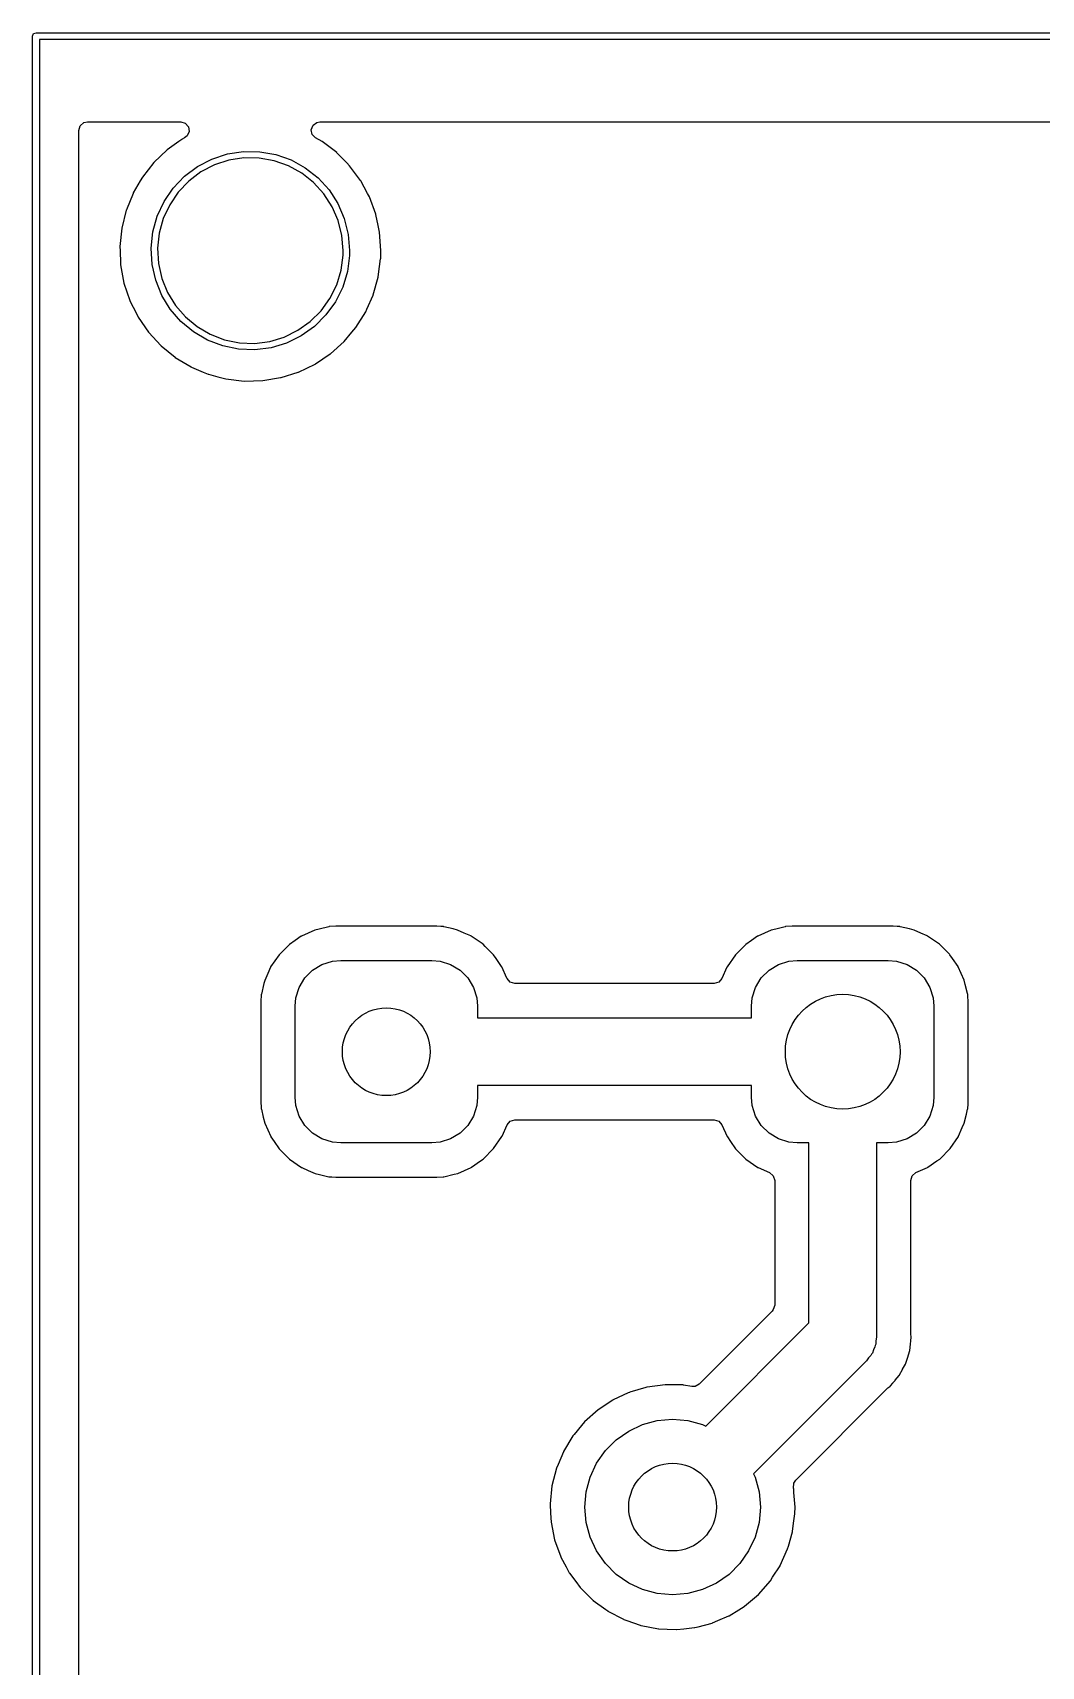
# Model space of a CAD drawing. Extents: x 112.3 to 212.1, y -130.9 to -81.2.
# Drawn here: x 112.34 to 127.28, y -105.41 to -81.23 of the extents above; entities that cross this region are included whole.
import ezdxf

# ---------------------------------------------------------------- set-up
doc = ezdxf.new("R2010")
doc.units = 0
doc.layers.add('BLACK', color=7, linetype='CONTINUOUS')

msp = doc.modelspace()

# ---------------------------------------------------------------- linework, layer by layer
at = {"layer": 'BLACK', "linetype": 'CONTINUOUS'}
for p, q in [((112.345, -81.28), (112.36, -81.2446)), ((112.36, -81.2446), (112.395, -81.23)), ((112.395, -81.23), (212.09, -81.23)), ((112.345, -130.81), (112.345, -81.28)), ((112.445, -81.33), (112.445, -130.76)), ((212.04, -81.33), (112.445, -81.33)), ((113.03, -82.676), (113.05, -82.6079)), ((113.03, -129.414), (113.03, -82.676)), ((113.05, -82.6079), (113.104, -82.5614)), ((113.104, -82.5614), (113.156, -82.55)), ((113.156, -82.55), (114.538, -82.55)), ((114.538, -82.55), (114.606, -82.57)), ((114.606, -82.57), (114.652, -82.6237)), ((114.663, -82.6939), (114.633, -82.7585)), ((114.652, -82.6237), (114.663, -82.6939)), ((116.472, -82.6657), (116.498, -82.5994)), ((116.487, -82.7352), (116.472, -82.6657)), ((116.498, -82.5994), (116.555, -82.5575)), ((116.555, -82.5575), (116.598, -82.55)), ((116.598, -82.55), (207.883, -82.55)), ((114.511, -82.8418), (114.338, -82.9653)), ((114.556, -82.8092), (114.511, -82.8418)), ((114.56, -82.8066), (114.556, -82.8091)), ((114.556, -82.8091), (114.556, -82.8092)), ((114.596, -82.7878), (114.56, -82.8066)), ((114.633, -82.7585), (114.596, -82.7878)), ((116.536, -82.7859), (116.487, -82.7352)), ((116.631, -82.8391), (116.536, -82.7859)), ((116.849, -83.0048), (116.631, -82.8391)), ((114.14, -83.1538), (113.971, -83.3683)), ((114.338, -82.9653), (114.14, -83.1538)), ((114.787, -83.2112), (115, -83.1)), ((115, -83.1), (115.229, -83.0251)), ((115.251, -83.1178), (115.037, -83.1878)), ((115.229, -83.0251), (115.467, -82.9887)), ((115.474, -83.0837), (115.251, -83.1178)), ((115.467, -82.9887), (115.708, -82.9916)), ((115.699, -83.0865), (115.474, -83.0837)), ((115.921, -83.126), (115.699, -83.0865)), ((115.708, -82.9916), (115.945, -83.0339)), ((116.133, -83.2012), (115.921, -83.126)), ((115.945, -83.0339), (116.173, -83.1143)), ((116.173, -83.1143), (116.383, -83.2307)), ((116.852, -83.008), (116.849, -83.0048)), ((116.999, -83.1573), (116.852, -83.008)), ((117.04, -83.1994), (116.999, -83.1573)), ((113.971, -83.3683), (113.939, -83.423)), ((114.428, -83.53), (114.594, -83.3558)), ((114.594, -83.3558), (114.787, -83.2112)), ((114.838, -83.2918), (114.657, -83.4271)), ((115.037, -83.1878), (114.838, -83.2918)), ((116.331, -83.3101), (116.133, -83.2012)), ((116.507, -83.4497), (116.331, -83.3101)), ((116.383, -83.2307), (116.572, -83.38)), ((116.572, -83.38), (116.735, -83.5581)), ((117.202, -83.4191), (117.04, -83.1994)), ((117.204, -83.423), (117.202, -83.4191)), ((113.832, -83.6086), (113.733, -83.8534)), ((113.834, -83.6045), (113.832, -83.6086)), ((113.836, -83.6006), (113.834, -83.6045)), ((113.939, -83.423), (113.836, -83.6006)), ((113.836, -83.6006), (113.836, -83.6006)), ((114.292, -83.729), (114.428, -83.53)), ((114.502, -83.5899), (114.375, -83.776)), ((114.657, -83.4271), (114.502, -83.5899)), ((116.659, -83.6163), (116.507, -83.4497)), ((116.781, -83.8054), (116.659, -83.6163)), ((116.735, -83.5581), (116.865, -83.7604)), ((117.305, -83.6086), (117.204, -83.423)), ((117.332, -83.6594), (117.305, -83.6086)), ((117.427, -83.9156), (117.332, -83.6594)), ((113.731, -83.8576), (113.665, -84.1226)), ((113.733, -83.8534), (113.731, -83.8576)), ((113.733, -83.8534), (113.733, -83.8534)), ((114.191, -83.9474), (114.292, -83.729)), ((114.375, -83.776), (114.28, -83.9804)), ((116.871, -84.012), (116.781, -83.8054)), ((116.865, -83.7604), (116.961, -83.9813)), ((113.665, -84.1226), (113.638, -84.3943)), ((114.126, -84.1796), (114.191, -83.9474)), ((114.28, -83.9804), (114.22, -84.1974)), ((116.926, -84.2305), (116.871, -84.012)), ((116.961, -83.9813), (117.02, -84.2149)), ((117.427, -83.92), (117.427, -83.9156)), ((117.463, -84.0843), (117.427, -83.92)), ((117.427, -83.92), (117.427, -83.92)), ((117.484, -84.1826), (117.463, -84.0843)), ((114.101, -84.4191), (114.126, -84.1796)), ((114.22, -84.1974), (114.196, -84.4214)), ((116.945, -84.455), (116.926, -84.2305)), ((117.02, -84.2149), (117.04, -84.455)), ((117.503, -84.455), (117.484, -84.1826)), ((113.638, -84.3943), (113.638, -84.3987)), ((113.638, -84.3987), (113.64, -84.455)), ((113.64, -84.455), (113.647, -84.6445)), ((114.101, -84.4214), (114.101, -84.4191)), ((114.114, -84.6596), (114.101, -84.4214)), ((114.196, -84.4214), (114.209, -84.6463)), ((116.914, -84.7455), (116.943, -84.5221)), ((116.943, -84.5221), (116.945, -84.455)), ((117.038, -84.5268), (117.007, -84.7656)), ((117.04, -84.455), (117.038, -84.5268)), ((117.469, -84.8052), (117.499, -84.5796)), ((117.499, -84.5796), (117.5, -84.5764)), ((117.499, -84.5796), (117.499, -84.5796)), ((117.5, -84.5764), (117.503, -84.455)), ((113.647, -84.6445), (113.648, -84.6672)), ((113.648, -84.6672), (113.697, -84.9358)), ((114.167, -84.8946), (114.114, -84.6596)), ((114.209, -84.6463), (114.258, -84.8661)), ((114.258, -84.8661), (114.343, -85.0748)), ((116.848, -84.961), (116.914, -84.7455)), ((117.007, -84.7656), (116.937, -84.9961)), ((117.389, -85.1099), (117.463, -84.8471)), ((117.463, -84.8471), (117.469, -84.8052)), ((113.697, -84.9358), (113.784, -85.1949)), ((114.258, -85.1177), (114.167, -84.8946)), ((114.343, -85.0748), (114.461, -85.2668)), ((116.748, -85.163), (116.848, -84.961)), ((116.937, -84.9961), (116.83, -85.2121)), ((117.387, -85.114), (117.389, -85.1099)), ((113.784, -85.1949), (113.786, -85.1988)), ((113.786, -85.1988), (113.786, -85.1988)), ((113.786, -85.1988), (113.881, -85.3886)), ((114.384, -85.3231), (114.258, -85.1177)), ((114.542, -85.5052), (114.384, -85.3231)), ((114.461, -85.2668), (114.608, -85.4371)), ((116.457, -85.5049), (116.617, -85.3459)), ((116.617, -85.3459), (116.748, -85.163)), ((116.83, -85.2121), (116.689, -85.4077)), ((117.279, -85.3597), (117.295, -85.3218)), ((117.295, -85.3218), (117.387, -85.114)), ((113.881, -85.3886), (113.906, -85.4391)), ((113.906, -85.4391), (114.061, -85.6638)), ((114.727, -85.6591), (114.542, -85.5052)), ((114.608, -85.4371), (114.782, -85.581)), ((114.782, -85.581), (114.976, -85.6947)), ((116.274, -85.6357), (116.457, -85.5049)), ((116.519, -85.5777), (116.323, -85.7176)), ((116.689, -85.4077), (116.519, -85.5777)), ((117.073, -85.6638), (117.131, -85.5948)), ((117.131, -85.5948), (117.134, -85.5914)), ((117.131, -85.5948), (117.131, -85.5948)), ((117.134, -85.5914), (117.279, -85.3597)), ((114.061, -85.6638), (114.064, -85.6671)), ((114.064, -85.6671), (114.064, -85.6671)), ((114.064, -85.6671), (114.244, -85.8611)), ((114.935, -85.7806), (114.727, -85.6591)), ((115.16, -85.8665), (114.935, -85.7806)), ((114.976, -85.6947), (115.186, -85.775)), ((115.186, -85.775), (115.407, -85.8199)), ((115.407, -85.8199), (115.632, -85.8282)), ((115.632, -85.8282), (115.856, -85.7996)), ((115.856, -85.7996), (116.072, -85.7348)), ((116.106, -85.8236), (115.876, -85.8928)), ((116.072, -85.7348), (116.274, -85.6357)), ((116.323, -85.7176), (116.106, -85.8236)), ((116.755, -85.9826), (116.958, -85.8004)), ((116.958, -85.8004), (117.073, -85.6638)), ((114.244, -85.8611), (114.247, -85.8643)), ((114.247, -85.8643), (114.352, -85.9505)), ((114.352, -85.9505), (114.455, -86.0339)), ((114.455, -86.0339), (114.455, -86.0339)), ((114.455, -86.0339), (114.458, -86.0368)), ((114.458, -86.0368), (114.692, -86.1776)), ((115.396, -85.9146), (115.16, -85.8665)), ((115.637, -85.9234), (115.396, -85.9146)), ((115.876, -85.8928), (115.637, -85.9234)), ((116.532, -86.1319), (116.751, -85.9851)), ((116.751, -85.9851), (116.755, -85.9826)), ((116.751, -85.9851), (116.751, -85.9851)), ((114.692, -86.1776), (114.696, -86.1793)), ((114.696, -86.1793), (114.696, -86.1793)), ((114.696, -86.1793), (114.872, -86.2539)), ((114.872, -86.2539), (114.944, -86.2841)), ((114.944, -86.2841), (114.948, -86.2852)), ((114.948, -86.2852), (114.948, -86.2852)), ((114.948, -86.2852), (115.086, -86.3218)), ((115.086, -86.3218), (115.208, -86.3541)), ((116.026, -86.3336), (116.277, -86.2539)), ((116.277, -86.2539), (116.282, -86.2526)), ((116.277, -86.2539), (116.277, -86.2539)), ((116.282, -86.2526), (116.528, -86.1343)), ((116.528, -86.1343), (116.532, -86.1319)), ((115.208, -86.3541), (115.479, -86.3862)), ((115.479, -86.3862), (115.752, -86.3797)), ((115.752, -86.3797), (115.756, -86.379)), ((115.756, -86.379), (116.017, -86.3356)), ((116.017, -86.3356), (116.021, -86.3349)), ((116.017, -86.3356), (116.017, -86.3356)), ((116.021, -86.3349), (116.026, -86.3336)), ((116.026, -86.3336), (116.026, -86.3336)), ((116.525, -94.5129), (116.326, -94.6016)), ((116.59, -94.4971), (116.525, -94.5129)), ((116.731, -94.4632), (116.59, -94.4971)), ((116.736, -94.4619), (116.731, -94.4632)), ((116.731, -94.4632), (116.731, -94.4632)), ((116.742, -94.4616), (116.736, -94.4619)), ((116.835, -94.4547), (116.742, -94.4616)), ((116.742, -94.4616), (116.742, -94.4616)), ((116.837, -94.4546), (116.835, -94.4547)), ((116.835, -94.4547), (116.835, -94.4547)), ((118.329, -94.4546), (116.837, -94.4546)), ((118.331, -94.4547), (118.329, -94.4546)), ((118.39, -94.4589), (118.331, -94.4547)), ((118.331, -94.4547), (118.331, -94.4547)), ((118.428, -94.4617), (118.39, -94.4589)), ((118.433, -94.4628), (118.428, -94.4617)), ((118.572, -94.4961), (118.433, -94.4628)), ((118.433, -94.4628), (118.433, -94.4628)), ((118.639, -94.5122), (118.572, -94.4961)), ((118.738, -94.5564), (118.639, -94.5122)), ((123.285, -94.5129), (123.086, -94.6016)), ((123.35, -94.4971), (123.285, -94.5129)), ((123.491, -94.4632), (123.35, -94.4971)), ((123.496, -94.4619), (123.491, -94.4632)), ((123.491, -94.4632), (123.491, -94.4632)), ((123.502, -94.4616), (123.496, -94.4619)), ((123.595, -94.4547), (123.502, -94.4616)), ((123.502, -94.4616), (123.502, -94.4616)), ((123.597, -94.4546), (123.595, -94.4547)), ((123.595, -94.4547), (123.595, -94.4547)), ((125.089, -94.4546), (123.597, -94.4546)), ((125.091, -94.4547), (125.089, -94.4546)), ((125.15, -94.4589), (125.091, -94.4547)), ((125.091, -94.4547), (125.091, -94.4547)), ((125.188, -94.4617), (125.15, -94.4589)), ((125.193, -94.4628), (125.188, -94.4617)), ((125.332, -94.4961), (125.193, -94.4628)), ((125.193, -94.4628), (125.193, -94.4628)), ((125.399, -94.5122), (125.332, -94.4961)), ((125.498, -94.5564), (125.399, -94.5122)), ((116.147, -94.7249), (115.994, -94.8788)), ((116.231, -94.6669), (116.147, -94.7249)), ((116.322, -94.6048), (116.231, -94.6669)), ((116.326, -94.6016), (116.322, -94.6048)), ((116.322, -94.6048), (116.322, -94.6048)), ((118.833, -94.5982), (118.738, -94.5564)), ((118.838, -94.6005), (118.833, -94.5982)), ((118.833, -94.5982), (118.833, -94.5982)), ((119.017, -94.7236), (118.838, -94.6005)), ((119.049, -94.7558), (119.017, -94.7236)), ((119.163, -94.8689), (119.049, -94.7558)), ((122.907, -94.7249), (122.754, -94.8788)), ((122.991, -94.6669), (122.907, -94.7249)), ((123.082, -94.6048), (122.991, -94.6669)), ((123.086, -94.6016), (123.082, -94.6048)), ((123.082, -94.6048), (123.082, -94.6048)), ((125.593, -94.5982), (125.498, -94.5564)), ((125.598, -94.6005), (125.593, -94.5982)), ((125.593, -94.5982), (125.593, -94.5982)), ((125.777, -94.7236), (125.598, -94.6005)), ((125.809, -94.7558), (125.777, -94.7236)), ((125.923, -94.8689), (125.809, -94.7558)), ((115.994, -94.8788), (115.87, -95.0582)), ((116.492, -95.1069), (116.63, -95.0229)), ((116.63, -95.0229), (116.785, -94.9744)), ((116.785, -94.9744), (116.908, -94.9631)), ((116.908, -94.9631), (118.258, -94.9631)), ((118.258, -94.9631), (118.381, -94.9744)), ((118.381, -94.9744), (118.536, -95.0229)), ((118.536, -95.0229), (118.675, -95.1069)), ((119.171, -94.8773), (119.163, -94.8689)), ((119.21, -94.9333), (119.171, -94.8773)), ((119.291, -95.0516), (119.21, -94.9333)), ((122.754, -94.8788), (122.63, -95.0582)), ((123.252, -95.1069), (123.39, -95.0229)), ((123.39, -95.0229), (123.545, -94.9744)), ((123.545, -94.9744), (123.668, -94.9631)), ((123.668, -94.9631), (125.018, -94.9631)), ((125.018, -94.9631), (125.141, -94.9744)), ((125.141, -94.9744), (125.296, -95.0229)), ((125.296, -95.0229), (125.435, -95.1069)), ((125.931, -94.8773), (125.923, -94.8689)), ((125.97, -94.9333), (125.931, -94.8773)), ((126.051, -95.0516), (125.97, -94.9333)), ((115.782, -95.257), (115.771, -95.3044)), ((115.826, -95.1576), (115.782, -95.257)), ((115.868, -95.0635), (115.826, -95.1576)), ((115.87, -95.0582), (115.868, -95.0635)), ((115.868, -95.0635), (115.868, -95.0635)), ((116.293, -95.3603), (116.377, -95.2216)), ((116.377, -95.2216), (116.492, -95.1069)), ((118.675, -95.1069), (118.789, -95.2216)), ((118.789, -95.2216), (118.873, -95.3603)), ((119.295, -95.0564), (119.291, -95.0516)), ((119.291, -95.0516), (119.291, -95.0516)), ((119.369, -95.2228), (119.295, -95.0564)), ((119.372, -95.2299), (119.369, -95.2228)), ((119.419, -95.2846), (119.372, -95.2299)), ((122.554, -95.2297), (122.508, -95.2839)), ((122.628, -95.0635), (122.554, -95.2297)), ((122.63, -95.0582), (122.628, -95.0635)), ((122.628, -95.0635), (122.628, -95.0635)), ((123.053, -95.3603), (123.137, -95.2216)), ((123.137, -95.2216), (123.252, -95.1069)), ((125.435, -95.1069), (125.549, -95.2216)), ((125.549, -95.2216), (125.633, -95.3603)), ((126.055, -95.0564), (126.051, -95.0516)), ((126.051, -95.0516), (126.051, -95.0516)), ((126.143, -95.255), (126.055, -95.0564)), ((126.158, -95.3186), (126.143, -95.255)), ((115.731, -95.4737), (115.725, -95.565)), ((115.732, -95.4685), (115.731, -95.4737)), ((115.733, -95.4636), (115.732, -95.4685)), ((115.771, -95.3044), (115.733, -95.4635)), ((115.733, -95.4635), (115.733, -95.4636)), ((116.244, -95.5151), (116.293, -95.3603)), ((118.873, -95.3603), (118.922, -95.5151)), ((119.487, -95.3046), (119.419, -95.2846)), ((122.439, -95.3046), (119.487, -95.3046)), ((122.508, -95.2839), (122.439, -95.3046)), ((123.004, -95.5151), (123.053, -95.3603)), ((125.633, -95.3603), (125.682, -95.5151)), ((126.191, -95.4537), (126.158, -95.3186)), ((126.194, -95.4665), (126.191, -95.4537)), ((126.195, -95.4716), (126.194, -95.4665)), ((126.196, -95.494), (126.195, -95.4716)), ((126.195, -95.4716), (126.195, -95.4716)), ((126.202, -95.5673), (126.196, -95.494)), ((115.725, -95.565), (115.725, -95.5673)), ((115.725, -95.5673), (115.725, -97.0588)), ((116.233, -95.6381), (116.244, -95.5151)), ((116.233, -96.9881), (116.233, -95.6381)), ((118.922, -95.5151), (118.933, -95.6381)), ((118.933, -95.6381), (118.933, -95.8131)), ((122.993, -95.6381), (123.004, -95.5151)), ((122.993, -95.8131), (122.993, -95.6381)), ((125.682, -95.5151), (125.693, -95.6381)), ((125.693, -95.6381), (125.693, -96.9881)), ((126.202, -97.0588), (126.202, -95.5673)), ((118.933, -95.8131), (122.993, -95.8131)), ((122.993, -96.8131), (118.933, -96.8131)), ((118.933, -96.8131), (118.933, -96.9881)), ((122.993, -96.9881), (122.993, -96.8131)), ((115.725, -97.0588), (115.725, -97.0611)), ((115.725, -97.0611), (115.725, -97.0611)), ((115.725, -97.0611), (115.73, -97.1329)), ((115.73, -97.1329), (115.732, -97.1596)), ((115.732, -97.1596), (115.733, -97.1646)), ((115.733, -97.1646), (115.733, -97.1647)), ((115.733, -97.1647), (115.761, -97.2804)), ((116.244, -97.1111), (116.233, -96.9881)), ((116.293, -97.2658), (116.244, -97.1111)), ((118.922, -97.1111), (118.873, -97.2658)), ((118.933, -96.9881), (118.922, -97.1111)), ((123.004, -97.1111), (122.993, -96.9881)), ((123.053, -97.2658), (123.004, -97.1111)), ((125.682, -97.1111), (125.633, -97.2658)), ((125.693, -96.9881), (125.682, -97.1111)), ((126.176, -97.2351), (126.193, -97.1626)), ((126.193, -97.1626), (126.194, -97.1576)), ((126.193, -97.1626), (126.193, -97.1626)), ((126.194, -97.1576), (126.2, -97.0866)), ((126.2, -97.0866), (126.201, -97.061)), ((126.201, -97.061), (126.202, -97.0588)), ((126.201, -97.061), (126.201, -97.061)), ((115.761, -97.2804), (115.783, -97.3711)), ((115.783, -97.3711), (115.871, -97.5697)), ((116.377, -97.4046), (116.293, -97.2658)), ((116.492, -97.5193), (116.377, -97.4046)), ((118.789, -97.4046), (118.675, -97.5193)), ((118.873, -97.2658), (118.789, -97.4046)), ((119.298, -97.5624), (119.372, -97.3964)), ((119.372, -97.3964), (119.418, -97.3423)), ((119.418, -97.3423), (119.487, -97.3216)), ((119.487, -97.3216), (122.439, -97.3216)), ((122.439, -97.3216), (122.507, -97.3416)), ((122.507, -97.3416), (122.554, -97.3962)), ((122.554, -97.3962), (122.631, -97.5697)), ((123.137, -97.4046), (123.053, -97.2658)), ((123.252, -97.5193), (123.137, -97.4046)), ((125.549, -97.4046), (125.435, -97.5193)), ((125.633, -97.2658), (125.549, -97.4046)), ((126.058, -97.5624), (126.114, -97.4371)), ((126.114, -97.4371), (126.144, -97.3691)), ((126.144, -97.3691), (126.176, -97.2351)), ((115.871, -97.5697), (115.875, -97.5745)), ((115.875, -97.5745), (115.875, -97.5745)), ((115.875, -97.5745), (115.92, -97.6402)), ((115.92, -97.6402), (115.995, -97.7489)), ((116.63, -97.6033), (116.492, -97.5193)), ((116.785, -97.6518), (116.63, -97.6033)), ((116.908, -97.6631), (116.785, -97.6518)), ((118.258, -97.6631), (116.908, -97.6631)), ((118.381, -97.6518), (118.258, -97.6631)), ((118.536, -97.6033), (118.381, -97.6518)), ((118.675, -97.5193), (118.536, -97.6033)), ((119.172, -97.7473), (119.296, -97.5679)), ((119.296, -97.5679), (119.298, -97.5624)), ((122.631, -97.5697), (122.635, -97.5745)), ((122.635, -97.5745), (122.635, -97.5745)), ((122.635, -97.5745), (122.68, -97.6402)), ((122.68, -97.6402), (122.755, -97.7489)), ((123.39, -97.6033), (123.252, -97.5193)), ((123.545, -97.6518), (123.39, -97.6033)), ((123.668, -97.6631), (123.545, -97.6518)), ((123.843, -97.6631), (123.668, -97.6631)), ((123.843, -100.326), (123.843, -97.6631)), ((125.018, -97.6631), (124.843, -97.6631)), ((124.843, -97.6631), (124.843, -100.533)), ((125.141, -97.6518), (125.018, -97.6631)), ((125.296, -97.6033), (125.141, -97.6518)), ((125.435, -97.5193), (125.296, -97.6033)), ((125.932, -97.7473), (126.056, -97.5679)), ((126.056, -97.5679), (126.058, -97.5624)), ((115.995, -97.7489), (115.999, -97.753)), ((115.999, -97.753), (115.999, -97.753)), ((115.999, -97.753), (116.031, -97.7853)), ((116.031, -97.7853), (116.149, -97.9026)), ((116.149, -97.9026), (116.328, -98.0256)), ((118.978, -97.9291), (119.019, -97.9012)), ((119.019, -97.9012), (119.172, -97.7473)), ((122.755, -97.7489), (122.759, -97.753)), ((122.759, -97.753), (122.759, -97.753)), ((122.759, -97.753), (122.791, -97.7853)), ((122.791, -97.7853), (122.909, -97.9026)), ((122.909, -97.9026), (123.088, -98.0256)), ((125.738, -97.9291), (125.779, -97.9012)), ((125.779, -97.9012), (125.932, -97.7473)), ((116.328, -98.0256), (116.333, -98.0279)), ((116.333, -98.0279), (116.333, -98.0279)), ((116.333, -98.0279), (116.427, -98.0694)), ((116.427, -98.0694), (116.527, -98.1139)), ((116.527, -98.1139), (116.594, -98.13)), ((116.594, -98.13), (116.733, -98.1633)), ((116.733, -98.1633), (116.733, -98.1633)), ((116.733, -98.1633), (116.738, -98.1645)), ((116.738, -98.1645), (116.776, -98.1672)), ((116.776, -98.1672), (116.835, -98.1714)), ((118.331, -98.1714), (118.424, -98.1646)), ((118.424, -98.1646), (118.43, -98.1642)), ((118.424, -98.1646), (118.424, -98.1646)), ((118.43, -98.1642), (118.435, -98.163)), ((118.435, -98.163), (118.59, -98.1256)), ((118.435, -98.163), (118.435, -98.163)), ((118.59, -98.1256), (118.641, -98.1132)), ((118.641, -98.1132), (118.84, -98.0246)), ((118.84, -98.0246), (118.844, -98.0213)), ((118.844, -98.0213), (118.978, -97.9291)), ((118.844, -98.0213), (118.844, -98.0213)), ((123.088, -98.0256), (123.093, -98.0279)), ((123.093, -98.0279), (123.093, -98.0279)), ((123.093, -98.0279), (123.26, -98.1018)), ((123.26, -98.1018), (123.314, -98.1477)), ((123.314, -98.1477), (123.335, -98.2169)), ((125.352, -98.2171), (125.372, -98.149)), ((125.372, -98.149), (125.426, -98.102)), ((125.426, -98.102), (125.6, -98.0246)), ((125.6, -98.0246), (125.604, -98.0213)), ((125.604, -98.0213), (125.738, -97.9291)), ((125.604, -98.0213), (125.604, -98.0213)), ((116.835, -98.1714), (116.835, -98.1714)), ((116.835, -98.1714), (116.837, -98.1716)), ((116.837, -98.1716), (118.329, -98.1716)), ((118.329, -98.1716), (118.331, -98.1714)), ((118.331, -98.1714), (118.331, -98.1714)), ((123.335, -98.2169), (123.335, -100.063)), ((125.352, -100.479), (125.352, -98.2171)), ((123.335, -100.063), (123.315, -100.131)), ((123.298, -100.152), (122.218, -101.232)), ((122.315, -101.854), (123.843, -100.326)), ((123.315, -100.131), (123.298, -100.152)), ((124.843, -100.539), (124.835, -100.59)), ((124.843, -100.533), (124.843, -100.539)), ((125.352, -100.491), (125.352, -100.479)), ((125.356, -100.537), (125.352, -100.491)), ((125.352, -100.58), (125.355, -100.547)), ((125.352, -100.585), (125.352, -100.58)), ((125.352, -100.586), (125.352, -100.585)), ((125.352, -100.59), (125.352, -100.586)), ((125.355, -100.547), (125.356, -100.543)), ((125.356, -100.543), (125.356, -100.537)), ((125.356, -100.543), (125.356, -100.543)), ((124.761, -100.808), (124.727, -100.846)), ((124.769, -100.789), (124.761, -100.808)), ((124.782, -100.773), (124.769, -100.789)), ((124.799, -100.725), (124.782, -100.773)), ((124.821, -100.679), (124.799, -100.725)), ((124.824, -100.659), (124.821, -100.679)), ((124.831, -100.64), (124.824, -100.659)), ((124.835, -100.59), (124.831, -100.64)), ((125.306, -100.832), (125.332, -100.75)), ((125.332, -100.75), (125.334, -100.744)), ((125.334, -100.744), (125.335, -100.738)), ((125.335, -100.738), (125.336, -100.733)), ((125.336, -100.733), (125.346, -100.641)), ((125.346, -100.64), (125.352, -100.59)), ((125.346, -100.641), (125.346, -100.64)), ((124.697, -100.887), (123.022, -102.561)), ((124.727, -100.846), (124.697, -100.887)), ((125.185, -101.097), (125.229, -101.015)), ((125.229, -101.015), (125.23, -101.014)), ((125.23, -101.014), (125.271, -100.938)), ((125.271, -100.938), (125.274, -100.932)), ((125.271, -100.938), (125.271, -100.938)), ((125.274, -100.932), (125.276, -100.927)), ((125.276, -100.927), (125.279, -100.923)), ((125.279, -100.923), (125.306, -100.834)), ((125.306, -100.834), (125.306, -100.832)), ((121.425, -101.285), (121.188, -101.354)), ((121.441, -101.28), (121.425, -101.285)), ((121.446, -101.279), (121.441, -101.28)), ((121.441, -101.28), (121.441, -101.28)), ((121.712, -101.243), (121.446, -101.279)), ((121.717, -101.243), (121.712, -101.243)), ((121.851, -101.245), (121.717, -101.243)), ((121.717, -101.243), (121.717, -101.243)), ((121.981, -101.246), (121.851, -101.245)), ((121.986, -101.247), (121.981, -101.246)), ((122.109, -101.267), (121.986, -101.247)), ((121.986, -101.247), (121.986, -101.247)), ((122.156, -101.266), (122.109, -101.267)), ((122.218, -101.232), (122.156, -101.266)), ((123.647, -102.655), (125.012, -101.29)), ((125.012, -101.29), (125.023, -101.281)), ((125.023, -101.281), (125.047, -101.261)), ((125.047, -101.261), (125.052, -101.257)), ((125.052, -101.257), (125.084, -101.219)), ((125.084, -101.219), (125.087, -101.215)), ((125.087, -101.215), (125.089, -101.213)), ((125.089, -101.213), (125.091, -101.211)), ((125.091, -101.211), (125.119, -101.178)), ((125.119, -101.177), (125.121, -101.175)), ((125.119, -101.178), (125.119, -101.177)), ((125.121, -101.175), (125.179, -101.106)), ((125.179, -101.106), (125.182, -101.101)), ((125.182, -101.101), (125.185, -101.097)), ((120.94, -101.469), (120.723, -101.612)), ((120.944, -101.467), (120.94, -101.469)), ((121.166, -101.364), (120.944, -101.467)), ((121.184, -101.356), (121.166, -101.364)), ((121.188, -101.354), (121.184, -101.356)), ((121.184, -101.356), (121.184, -101.356)), ((120.518, -101.793), (120.473, -101.847)), ((120.719, -101.614), (120.518, -101.793)), ((120.723, -101.612), (120.719, -101.614)), ((120.723, -101.612), (120.723, -101.612)), ((121.378, -101.831), (121.597, -101.773)), ((121.597, -101.773), (121.823, -101.753)), ((121.823, -101.753), (122.049, -101.773)), ((122.049, -101.773), (122.268, -101.831)), ((120.347, -102), (120.207, -102.23)), ((120.363, -101.981), (120.347, -102)), ((120.473, -101.847), (120.363, -101.981)), ((120.987, -102.057), (121.173, -101.927)), ((121.173, -101.927), (121.378, -101.831)), ((122.268, -101.831), (122.315, -101.854)), ((120.205, -102.234), (120.127, -102.422)), ((120.207, -102.23), (120.205, -102.234)), ((120.205, -102.234), (120.205, -102.234)), ((120.697, -102.403), (120.827, -102.217)), ((120.827, -102.217), (120.987, -102.057)), ((120.103, -102.478), (120.037, -102.738)), ((120.127, -102.422), (120.103, -102.478)), ((120.601, -102.608), (120.697, -102.403)), ((120.037, -102.738), (120.01, -103.006)), ((120.543, -102.827), (120.601, -102.608)), ((123.022, -102.561), (123.045, -102.608)), ((123.045, -102.608), (123.103, -102.827)), ((123.614, -102.772), (123.618, -102.701)), ((123.618, -102.701), (123.647, -102.655)), ((120.01, -103.006), (120.01, -103.01)), ((120.523, -103.053), (120.543, -102.827)), ((123.103, -102.827), (123.123, -103.053)), ((123.616, -102.78), (123.614, -102.772)), ((123.617, -102.785), (123.616, -102.78)), ((123.617, -102.79), (123.617, -102.785)), ((123.62, -102.835), (123.617, -102.79)), ((123.617, -102.79), (123.617, -102.79)), ((123.637, -103.053), (123.62, -102.835)), ((120.01, -103.01), (120.01, -103.01)), ((120.01, -103.01), (120.017, -103.145)), ((120.017, -103.145), (120.023, -103.274)), ((120.543, -103.279), (120.523, -103.053)), ((123.123, -103.053), (123.103, -103.279)), ((123.616, -103.293), (123.634, -103.151)), ((123.634, -103.148), (123.637, -103.053)), ((123.634, -103.151), (123.634, -103.148)), ((123.634, -103.151), (123.634, -103.151)), ((120.023, -103.274), (120.075, -103.538)), ((120.601, -103.498), (120.543, -103.279)), ((123.103, -103.279), (123.045, -103.498)), ((123.539, -103.631), (123.599, -103.419)), ((123.599, -103.419), (123.6, -103.415)), ((123.599, -103.419), (123.599, -103.419)), ((123.6, -103.415), (123.616, -103.293)), ((120.075, -103.538), (120.166, -103.791)), ((120.697, -103.703), (120.601, -103.498)), ((120.827, -103.889), (120.697, -103.703)), ((122.949, -103.703), (122.819, -103.889)), ((123.045, -103.498), (122.949, -103.703)), ((123.417, -103.918), (123.527, -103.673)), ((123.527, -103.673), (123.539, -103.631)), ((120.166, -103.791), (120.168, -103.795)), ((120.168, -103.795), (120.168, -103.795)), ((120.168, -103.795), (120.246, -103.939)), ((120.246, -103.939), (120.293, -104.028)), ((120.987, -104.049), (120.827, -103.889)), ((122.819, -103.889), (122.659, -104.049)), ((123.305, -104.092), (123.414, -103.922)), ((123.414, -103.922), (123.417, -103.918)), ((120.293, -104.028), (120.296, -104.031)), ((120.296, -104.031), (120.296, -104.031)), ((120.296, -104.031), (120.389, -104.156)), ((120.389, -104.156), (120.454, -104.243)), ((121.173, -104.179), (120.987, -104.049)), ((121.378, -104.275), (121.173, -104.179)), ((122.473, -104.179), (122.268, -104.275)), ((122.659, -104.049), (122.473, -104.179)), ((123.094, -104.347), (123.271, -104.145)), ((123.271, -104.145), (123.305, -104.092)), ((120.454, -104.243), (120.458, -104.246)), ((120.458, -104.246), (120.458, -104.246)), ((120.458, -104.246), (120.642, -104.429)), ((120.642, -104.429), (120.645, -104.432)), ((120.645, -104.432), (120.649, -104.435)), ((120.649, -104.435), (120.649, -104.435)), ((120.649, -104.435), (120.835, -104.571)), ((121.597, -104.333), (121.378, -104.275)), ((121.823, -104.353), (121.597, -104.333)), ((122.049, -104.333), (121.823, -104.353)), ((122.268, -104.275), (122.049, -104.333)), ((122.889, -104.52), (123.094, -104.347)), ((120.835, -104.571), (120.862, -104.591)), ((120.862, -104.591), (120.866, -104.593)), ((120.866, -104.593), (120.866, -104.593)), ((120.866, -104.593), (121.096, -104.714)), ((122.495, -104.733), (122.656, -104.664)), ((122.656, -104.664), (122.66, -104.662)), ((122.656, -104.664), (122.656, -104.664)), ((122.66, -104.662), (122.804, -104.573)), ((122.804, -104.573), (122.885, -104.523)), ((122.885, -104.523), (122.889, -104.52)), ((122.885, -104.523), (122.885, -104.523)), ((121.096, -104.714), (121.1, -104.716)), ((121.1, -104.716), (121.147, -104.733)), ((121.147, -104.733), (121.341, -104.8)), ((121.341, -104.8), (121.354, -104.805)), ((121.354, -104.805), (121.358, -104.806)), ((121.358, -104.806), (121.613, -104.854)), ((121.613, -104.854), (121.613, -104.854)), ((121.613, -104.854), (121.618, -104.855)), ((121.618, -104.855), (121.745, -104.86)), ((121.745, -104.86), (121.882, -104.865)), ((121.882, -104.865), (121.882, -104.865)), ((121.882, -104.865), (121.886, -104.866)), ((121.886, -104.866), (121.991, -104.854)), ((121.991, -104.854), (122.149, -104.837)), ((122.149, -104.837), (122.154, -104.836)), ((122.149, -104.837), (122.149, -104.837)), ((122.154, -104.836), (122.201, -104.824)), ((122.201, -104.824), (122.409, -104.769)), ((122.409, -104.769), (122.413, -104.768)), ((122.409, -104.769), (122.409, -104.769)), ((122.413, -104.768), (122.495, -104.733))]:
    msp.add_line(p, q, dxfattribs=at)
at = {"layer": 'BLACK'}
for centre, radius in [((124.343, -96.3131), 0.85), ((124.343, -96.3131), 0.85), ((117.583, -96.3131), 0.65), ((117.583, -96.3131), 0.65), ((121.823, -103.053), 0.65), ((121.823, -103.053), 0.65)]:
    msp.add_circle(centre, radius, dxfattribs=at)

doc.saveas('drawing.dxf')
